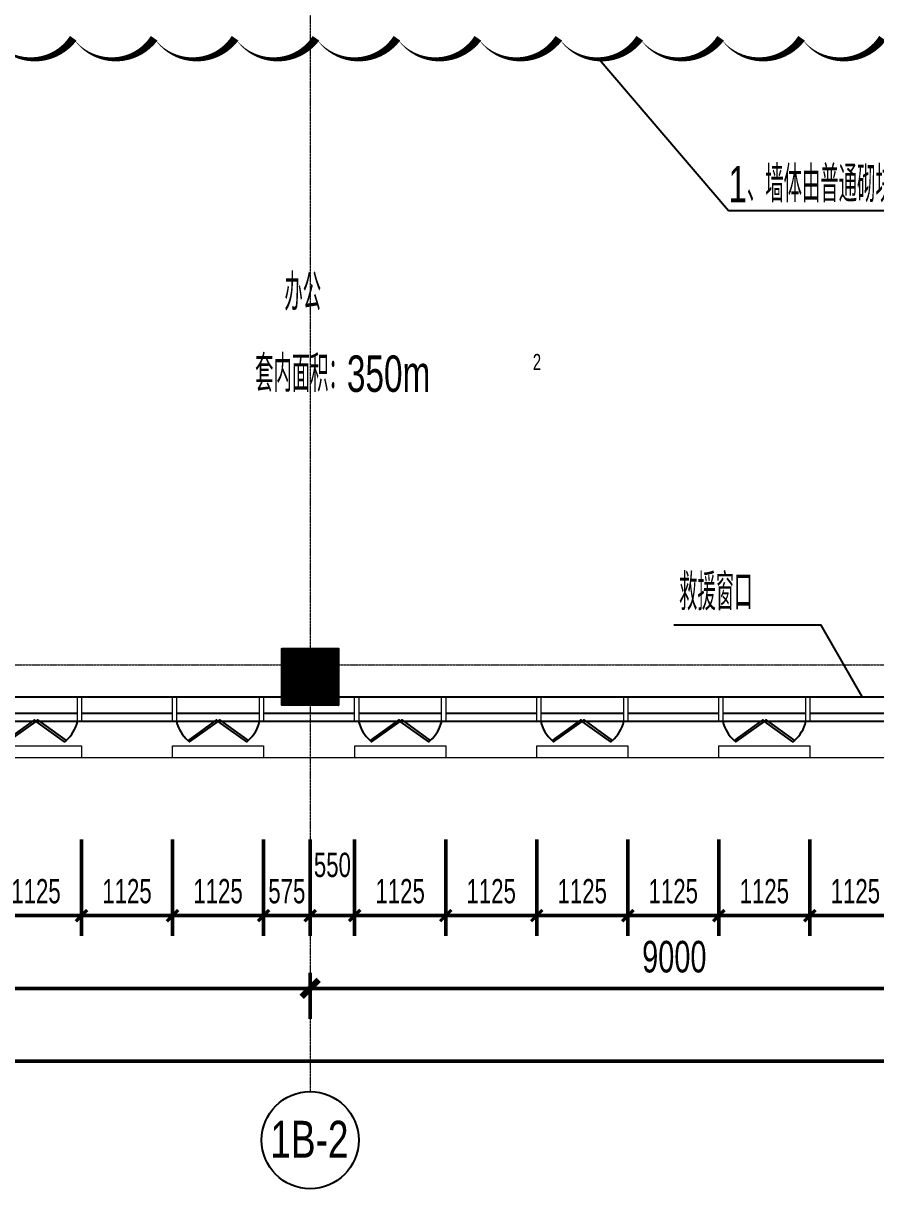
# Model space of a CAD drawing. Header units: millimetres. Extents: x 285006 to 3037698, y -2820855 to 192241.
# Drawn here: x 1060453 to 1070985, y 26091 to 40494 of the extents above; entities that cross this region are included whole.
import ezdxf
from ezdxf.enums import TextEntityAlignment as Align
from ezdxf.xclip import XClip

# ---------------------------------------------------------------- set-up
doc = ezdxf.new("R2010")
doc.units = ezdxf.units.MM
doc.header["$XCLIPFRAME"] = 2
doc.header["$PDMODE"] = 35
doc.header["$PDSIZE"] = -0.1
doc.linetypes.add('ACAD_ISO02W100', pattern=[15, 12, -3])
doc.linetypes.add('GRID-1B-4~RF$0$DOTE', pattern=[2.42, 2, -0.2, 0.02, -0.2])
for name, color, linetype in [('20230731变更修改', 41, 'Continuous'), ('COL-1A1B-4~12$0$S-PUB-COL', 6, 'Continuous'), ('COL-1A1B-4~12$0$S-PUB-COLHATCH', 8, 'Continuous')]:
    doc.layers.add(name, color=color, linetype=linetype)
for name, color, linetype, lineweight in [('A-WALL-TEMP', 2, 'ACAD_ISO02W100', 50), ('DIM-1B-6F$0$A-ANNO-DIMS', 73, 'Continuous', 18), ('EXWALL-1B-6F$0$A-FLOR-UNDR', 11, 'Continuous', 18), ('EXWALL-1B-6F$0$A-WALL-GLAZ', 142, 'Continuous', 18), ('EXWALL-1B-6F$0$A-WALL-STON', 31, 'Continuous', 18), ('GRID-1B-4~RF$0$A-ANNO-GRID', 10, 'GRID-1B-4~RF$0$DOTE', 18), ('GRID-1B-4~RF$0$A-ANNO-GRID-DIMS', 117, 'Continuous', 18), ('GRID-1B-4~RF$0$A-ANNO-SYMB', 4, 'Continuous', 25), ('GRID-1B-4~RF$0$A-ANNO-TEXT', 7, 'Continuous', 25), ('GRID-1B-4~RF$0$A-SHET-TEXT', 7, 'Continuous', 25), ('IDEN-1AB-6F$0$A-ANNO-TEXT', 7, 'Continuous', 25), ('IDEN-1AB-6F$0$A-COND-IDEN-TEXT', 11, 'Continuous', 18), ('IDEN-1AB-6F$0$A-ROOM-IDEN', 7, 'Continuous', 25)]:
    doc.layers.add(name, color=color, linetype=linetype, lineweight=lineweight)
doc.styles.add('DIM-1B-6F$0$HYGB2014', font='hygbsz.shx', dxfattribs={"width": 0.7, "bigfont": 'hygbhz.shx'})
doc.styles.add('GRID-1B-4~RF$0$HYGB2014', font='hygbsz.shx', dxfattribs={"width": 0.7, "bigfont": 'hygbhz.shx'})
doc.styles.add('GRID-1B-4~RF$0$STANDARD', font='hygbsz.shx', dxfattribs={"width": 0.7, "bigfont": 'hygbhz.shx'})
doc.styles.add('IDEN-1AB-6F$0$HYGB2014', font='hygbsz.shx', dxfattribs={"width": 0.7, "bigfont": 'hygbhz.shx'})
doc.styles.add('IDEN-1B-5F$0$HYGB2014', font='hygbsz.shx', dxfattribs={"width": 0.7, "bigfont": 'hygbhz.shx'})
doc.dimstyles.new('DIM-1B-6F$0$DIMN', dxfattribs={"dimtxt": 300, "dimasz": 100, "dimexe": 250, "dimexo": 300, "dimgap": 0, "dimtad": 0, "dimdec": 0, "dimzin": 0, "dimdsep": 46, "dimtxsty": 'DIM-1B-6F$0$HYGB2014', "dimblk": 'DIM-1B-6F$0$_archtick', "dimcen": 0.09, "dimdle": 150, "dimclrt": 7, "dimazin": 0, "dimtfac": 1, "dimtdec": 0, "dimtix": 1, "dimtmove": 2, "dimatfit": 3, "dimfxl": 1, "dimtvp": 1, "dimtolj": 1, "dimtzin": 0, "dimarcsym": 0})
doc.dimstyles.new('GRID-1B-4~RF$0$HYDIMN150', dxfattribs={"dimscale": 1.5, "dimtxt": 300, "dimasz": 1, "dimexe": 250, "dimexo": 300, "dimgap": 0, "dimtad": 0, "dimdec": 0, "dimzin": 0, "dimdsep": 46, "dimtxsty": 'GRID-1B-4~RF$0$HYGB2014', "dimblk": 'GRID-1B-4~RF$0$_archtick', "dimcen": 0.09, "dimclrt": 7, "dimazin": 0, "dimtfac": 1, "dimtdec": 0, "dimtix": 1, "dimtmove": 2, "dimatfit": 3, "dimfxl": 1, "dimtvp": 1, "dimtolj": 1, "dimtzin": 0, "dimarcsym": 0})

# ---------------------------------------------------------------- blocks, each defined once
blk = doc.blocks.new('IDEN-1AB-6F')
at = {"layer": 'IDEN-1AB-6F$0$A-COND-IDEN-TEXT', "lineweight": -3}
blk.add_lwpolyline([(98349961, 18747322), (98349451, 18748213), (98347631, 18748213)], dxfattribs=at)
at = {"layer": 'IDEN-1AB-6F$0$A-ANNO-TEXT', "style": 'IDEN-1AB-6F$0$HYGB2014', "width": 0.7}
for s, height, p in [('套内面积：350m', 450, (98342455, 18751095)), ('2', 200, (98345887, 18751364))]:
    blk.add_text(s, height=height, dxfattribs=at).set_placement(p)
blk.add_text('救援窗口', height=450, dxfattribs=at).set_placement((98347694, 18748620), align=Align.MIDDLE_LEFT)
at = {"layer": 'IDEN-1AB-6F$0$A-ROOM-IDEN', "lineweight": -3, "style": 'IDEN-1AB-6F$0$HYGB2014', "width": 0.7}
blk.add_text('办公', height=450, dxfattribs=at).set_placement((98342817, 18752099))
blk = doc.blocks.new('DIM-1B-6F$0$_archtick')
at = {"const_width": 0.4}
blk.add_lwpolyline([(-0.7, -0.7), (0.7, 0.7)], dxfattribs=at)
blk = doc.blocks.new('*D715')
at = {"layer": 'Defpoints', "color": 0, "transparency": 16777216}
for p in [(-48950, -1858), (-47825, -1858), (-47825, -3100)]:
    blk.add_point(p, dxfattribs=at)
at = {"layer": 'DIM-1B-6F$0$A-ANNO-DIMS', "color": 0, "lineweight": -2, "transparency": 16777216}
for p, q in [((-48950, -2158), (-48950, -3350)), ((-47825, -2158), (-47825, -3350)), ((-49100, -3100), (-47675, -3100))]:
    blk.add_line(p, q, dxfattribs=at)
at = {"layer": 'DIM-1B-6F$0$A-ANNO-DIMS', "color": 0, "lineweight": -2, "transparency": 16777216, "xscale": 100, "yscale": 100, "zscale": 100, "rotation": 180}
blk.add_blockref('DIM-1B-6F$0$_archtick', (-48950, -3100), dxfattribs=at)
at = {"layer": 'DIM-1B-6F$0$A-ANNO-DIMS', "color": 0, "lineweight": -2, "transparency": 16777216, "xscale": 100, "yscale": 100, "zscale": 100}
blk.add_blockref('DIM-1B-6F$0$_archtick', (-47825, -3100), dxfattribs=at)
at = {"layer": 'DIM-1B-6F$0$A-ANNO-DIMS', "color": 7, "transparency": 16777216, "insert": (-48388, -2800), "char_height": 300, "attachment_point": 5, "style": 'DIM-1B-6F$0$HYGB2014'}
blk.add_mtext('\\A1;1125', dxfattribs=at)
blk = doc.blocks.new('*D716')
at = {"layer": 'Defpoints', "color": 0, "transparency": 16777216}
for p in [(-47825, -1858), (-46700, -1858), (-46700, -3100)]:
    blk.add_point(p, dxfattribs=at)
at = {"layer": 'DIM-1B-6F$0$A-ANNO-DIMS', "color": 0, "lineweight": -2, "transparency": 16777216}
for p, q in [((-47825, -2158), (-47825, -3350)), ((-46700, -2158), (-46700, -3350)), ((-47975, -3100), (-46550, -3100))]:
    blk.add_line(p, q, dxfattribs=at)
at = {"layer": 'DIM-1B-6F$0$A-ANNO-DIMS', "color": 0, "lineweight": -2, "transparency": 16777216, "xscale": 100, "yscale": 100, "zscale": 100, "rotation": 180}
blk.add_blockref('DIM-1B-6F$0$_archtick', (-47825, -3100), dxfattribs=at)
at = {"layer": 'DIM-1B-6F$0$A-ANNO-DIMS', "color": 0, "lineweight": -2, "transparency": 16777216, "xscale": 100, "yscale": 100, "zscale": 100}
blk.add_blockref('DIM-1B-6F$0$_archtick', (-46700, -3100), dxfattribs=at)
at = {"layer": 'DIM-1B-6F$0$A-ANNO-DIMS', "color": 7, "transparency": 16777216, "insert": (-47263, -2800), "char_height": 300, "attachment_point": 5, "style": 'DIM-1B-6F$0$HYGB2014'}
blk.add_mtext('\\A1;1125', dxfattribs=at)
blk = doc.blocks.new('*D717')
at = {"layer": 'Defpoints', "color": 0, "transparency": 16777216}
for p in [(-46700, -1858), (-45575, -1858), (-45575, -3100)]:
    blk.add_point(p, dxfattribs=at)
at = {"layer": 'DIM-1B-6F$0$A-ANNO-DIMS', "color": 0, "lineweight": -2, "transparency": 16777216}
for p, q in [((-46700, -2158), (-46700, -3350)), ((-45575, -2158), (-45575, -3350)), ((-46850, -3100), (-45425, -3100))]:
    blk.add_line(p, q, dxfattribs=at)
at = {"layer": 'DIM-1B-6F$0$A-ANNO-DIMS', "color": 0, "lineweight": -2, "transparency": 16777216, "xscale": 100, "yscale": 100, "zscale": 100, "rotation": 180}
blk.add_blockref('DIM-1B-6F$0$_archtick', (-46700, -3100), dxfattribs=at)
at = {"layer": 'DIM-1B-6F$0$A-ANNO-DIMS', "color": 0, "lineweight": -2, "transparency": 16777216, "xscale": 100, "yscale": 100, "zscale": 100}
blk.add_blockref('DIM-1B-6F$0$_archtick', (-45575, -3100), dxfattribs=at)
at = {"layer": 'DIM-1B-6F$0$A-ANNO-DIMS', "color": 7, "transparency": 16777216, "insert": (-46138, -2800), "char_height": 300, "attachment_point": 5, "style": 'DIM-1B-6F$0$HYGB2014'}
blk.add_mtext('\\A1;1125', dxfattribs=at)
blk = doc.blocks.new('*D718')
at = {"layer": 'Defpoints', "color": 0, "transparency": 16777216}
for p in [(-45575, -1858), (-45000, -1858), (-45000, -3100)]:
    blk.add_point(p, dxfattribs=at)
at = {"layer": 'DIM-1B-6F$0$A-ANNO-DIMS', "color": 0, "lineweight": -2, "transparency": 16777216}
for p, q in [((-45575, -2158), (-45575, -3350)), ((-45000, -2158), (-45000, -3350)), ((-45725, -3100), (-44850, -3100))]:
    blk.add_line(p, q, dxfattribs=at)
at = {"layer": 'DIM-1B-6F$0$A-ANNO-DIMS', "color": 0, "lineweight": -2, "transparency": 16777216, "xscale": 100, "yscale": 100, "zscale": 100, "rotation": 180}
blk.add_blockref('DIM-1B-6F$0$_archtick', (-45575, -3100), dxfattribs=at)
at = {"layer": 'DIM-1B-6F$0$A-ANNO-DIMS', "color": 0, "lineweight": -2, "transparency": 16777216, "xscale": 100, "yscale": 100, "zscale": 100}
blk.add_blockref('DIM-1B-6F$0$_archtick', (-45000, -3100), dxfattribs=at)
at = {"layer": 'DIM-1B-6F$0$A-ANNO-DIMS', "color": 7, "transparency": 16777216, "insert": (-45288, -2800), "char_height": 300, "attachment_point": 5, "style": 'DIM-1B-6F$0$HYGB2014'}
blk.add_mtext('\\A1;575', dxfattribs=at)
blk = doc.blocks.new('*D719')
at = {"layer": 'Defpoints', "color": 0, "transparency": 16777216}
for p in [(-45000, -1858), (-44450, -1858), (-44450, -3100)]:
    blk.add_point(p, dxfattribs=at)
at = {"layer": 'DIM-1B-6F$0$A-ANNO-DIMS', "color": 0, "lineweight": -2, "transparency": 16777216}
for p, q in [((-45000, -2158), (-45000, -3350)), ((-44450, -2158), (-44450, -3350)), ((-45150, -3100), (-44300, -3100))]:
    blk.add_line(p, q, dxfattribs=at)
at = {"layer": 'DIM-1B-6F$0$A-ANNO-DIMS', "color": 0, "lineweight": -2, "transparency": 16777216, "xscale": 100, "yscale": 100, "zscale": 100, "rotation": 180}
blk.add_blockref('DIM-1B-6F$0$_archtick', (-45000, -3100), dxfattribs=at)
at = {"layer": 'DIM-1B-6F$0$A-ANNO-DIMS', "color": 0, "lineweight": -2, "transparency": 16777216, "xscale": 100, "yscale": 100, "zscale": 100}
blk.add_blockref('DIM-1B-6F$0$_archtick', (-44450, -3100), dxfattribs=at)
at = {"layer": 'DIM-1B-6F$0$A-ANNO-DIMS', "color": 7, "transparency": 16777216, "insert": (-44725, -2475), "char_height": 300, "attachment_point": 5, "style": 'DIM-1B-6F$0$HYGB2014'}
blk.add_mtext('\\A1;550', dxfattribs=at)
blk = doc.blocks.new('*D720')
at = {"layer": 'Defpoints', "color": 0, "transparency": 16777216}
for p in [(-44450, -1858), (-43325, -1858), (-43325, -3100)]:
    blk.add_point(p, dxfattribs=at)
at = {"layer": 'DIM-1B-6F$0$A-ANNO-DIMS', "color": 0, "lineweight": -2, "transparency": 16777216}
for p, q in [((-44450, -2158), (-44450, -3350)), ((-43325, -2158), (-43325, -3350)), ((-44600, -3100), (-43175, -3100))]:
    blk.add_line(p, q, dxfattribs=at)
at = {"layer": 'DIM-1B-6F$0$A-ANNO-DIMS', "color": 0, "lineweight": -2, "transparency": 16777216, "xscale": 100, "yscale": 100, "zscale": 100, "rotation": 180}
blk.add_blockref('DIM-1B-6F$0$_archtick', (-44450, -3100), dxfattribs=at)
at = {"layer": 'DIM-1B-6F$0$A-ANNO-DIMS', "color": 0, "lineweight": -2, "transparency": 16777216, "xscale": 100, "yscale": 100, "zscale": 100}
blk.add_blockref('DIM-1B-6F$0$_archtick', (-43325, -3100), dxfattribs=at)
at = {"layer": 'DIM-1B-6F$0$A-ANNO-DIMS', "color": 7, "transparency": 16777216, "insert": (-43888, -2800), "char_height": 300, "attachment_point": 5, "style": 'DIM-1B-6F$0$HYGB2014'}
blk.add_mtext('\\A1;1125', dxfattribs=at)
blk = doc.blocks.new('*D721')
at = {"layer": 'Defpoints', "color": 0, "transparency": 16777216}
for p in [(-43325, -1858), (-42200, -1858), (-42200, -3100)]:
    blk.add_point(p, dxfattribs=at)
at = {"layer": 'DIM-1B-6F$0$A-ANNO-DIMS', "color": 0, "lineweight": -2, "transparency": 16777216}
for p, q in [((-43325, -2158), (-43325, -3350)), ((-42200, -2158), (-42200, -3350)), ((-43475, -3100), (-42050, -3100))]:
    blk.add_line(p, q, dxfattribs=at)
at = {"layer": 'DIM-1B-6F$0$A-ANNO-DIMS', "color": 0, "lineweight": -2, "transparency": 16777216, "xscale": 100, "yscale": 100, "zscale": 100, "rotation": 180}
blk.add_blockref('DIM-1B-6F$0$_archtick', (-43325, -3100), dxfattribs=at)
at = {"layer": 'DIM-1B-6F$0$A-ANNO-DIMS', "color": 0, "lineweight": -2, "transparency": 16777216, "xscale": 100, "yscale": 100, "zscale": 100}
blk.add_blockref('DIM-1B-6F$0$_archtick', (-42200, -3100), dxfattribs=at)
at = {"layer": 'DIM-1B-6F$0$A-ANNO-DIMS', "color": 7, "transparency": 16777216, "insert": (-42763, -2800), "char_height": 300, "attachment_point": 5, "style": 'DIM-1B-6F$0$HYGB2014'}
blk.add_mtext('\\A1;1125', dxfattribs=at)
blk = doc.blocks.new('*D722')
at = {"layer": 'Defpoints', "color": 0, "transparency": 16777216}
for p in [(-42200, -1858), (-41075, -1858), (-41075, -3100)]:
    blk.add_point(p, dxfattribs=at)
at = {"layer": 'DIM-1B-6F$0$A-ANNO-DIMS', "color": 0, "lineweight": -2, "transparency": 16777216}
for p, q in [((-42200, -2158), (-42200, -3350)), ((-41075, -2158), (-41075, -3350)), ((-42350, -3100), (-40925, -3100))]:
    blk.add_line(p, q, dxfattribs=at)
at = {"layer": 'DIM-1B-6F$0$A-ANNO-DIMS', "color": 0, "lineweight": -2, "transparency": 16777216, "xscale": 100, "yscale": 100, "zscale": 100, "rotation": 180}
blk.add_blockref('DIM-1B-6F$0$_archtick', (-42200, -3100), dxfattribs=at)
at = {"layer": 'DIM-1B-6F$0$A-ANNO-DIMS', "color": 0, "lineweight": -2, "transparency": 16777216, "xscale": 100, "yscale": 100, "zscale": 100}
blk.add_blockref('DIM-1B-6F$0$_archtick', (-41075, -3100), dxfattribs=at)
at = {"layer": 'DIM-1B-6F$0$A-ANNO-DIMS', "color": 7, "transparency": 16777216, "insert": (-41638, -2800), "char_height": 300, "attachment_point": 5, "style": 'DIM-1B-6F$0$HYGB2014'}
blk.add_mtext('\\A1;1125', dxfattribs=at)
blk = doc.blocks.new('*D723')
at = {"layer": 'Defpoints', "color": 0, "transparency": 16777216}
for p in [(-41075, -1858), (-39950, -1858), (-39950, -3100)]:
    blk.add_point(p, dxfattribs=at)
at = {"layer": 'DIM-1B-6F$0$A-ANNO-DIMS', "color": 0, "lineweight": -2, "transparency": 16777216}
for p, q in [((-41075, -2158), (-41075, -3350)), ((-39950, -2158), (-39950, -3350)), ((-41225, -3100), (-39800, -3100))]:
    blk.add_line(p, q, dxfattribs=at)
at = {"layer": 'DIM-1B-6F$0$A-ANNO-DIMS', "color": 0, "lineweight": -2, "transparency": 16777216, "xscale": 100, "yscale": 100, "zscale": 100, "rotation": 180}
blk.add_blockref('DIM-1B-6F$0$_archtick', (-41075, -3100), dxfattribs=at)
at = {"layer": 'DIM-1B-6F$0$A-ANNO-DIMS', "color": 0, "lineweight": -2, "transparency": 16777216, "xscale": 100, "yscale": 100, "zscale": 100}
blk.add_blockref('DIM-1B-6F$0$_archtick', (-39950, -3100), dxfattribs=at)
at = {"layer": 'DIM-1B-6F$0$A-ANNO-DIMS', "color": 7, "transparency": 16777216, "insert": (-40513, -2800), "char_height": 300, "attachment_point": 5, "style": 'DIM-1B-6F$0$HYGB2014'}
blk.add_mtext('\\A1;1125', dxfattribs=at)
blk = doc.blocks.new('*D724')
at = {"layer": 'Defpoints', "color": 0, "transparency": 16777216}
for p in [(-39950, -1858), (-38825, -1858), (-38825, -3100)]:
    blk.add_point(p, dxfattribs=at)
at = {"layer": 'DIM-1B-6F$0$A-ANNO-DIMS', "color": 0, "lineweight": -2, "transparency": 16777216}
for p, q in [((-39950, -2158), (-39950, -3350)), ((-38825, -2158), (-38825, -3350)), ((-40100, -3100), (-38675, -3100))]:
    blk.add_line(p, q, dxfattribs=at)
at = {"layer": 'DIM-1B-6F$0$A-ANNO-DIMS', "color": 0, "lineweight": -2, "transparency": 16777216, "xscale": 100, "yscale": 100, "zscale": 100, "rotation": 180}
blk.add_blockref('DIM-1B-6F$0$_archtick', (-39950, -3100), dxfattribs=at)
at = {"layer": 'DIM-1B-6F$0$A-ANNO-DIMS', "color": 0, "lineweight": -2, "transparency": 16777216, "xscale": 100, "yscale": 100, "zscale": 100}
blk.add_blockref('DIM-1B-6F$0$_archtick', (-38825, -3100), dxfattribs=at)
at = {"layer": 'DIM-1B-6F$0$A-ANNO-DIMS', "color": 7, "transparency": 16777216, "insert": (-39388, -2800), "char_height": 300, "attachment_point": 5, "style": 'DIM-1B-6F$0$HYGB2014'}
blk.add_mtext('\\A1;1125', dxfattribs=at)
blk = doc.blocks.new('*D725')
at = {"layer": 'Defpoints', "color": 0, "transparency": 16777216}
for p in [(-38825, -1858), (-37700, -1858), (-37700, -3100)]:
    blk.add_point(p, dxfattribs=at)
at = {"layer": 'DIM-1B-6F$0$A-ANNO-DIMS', "color": 0, "lineweight": -2, "transparency": 16777216}
for p, q in [((-38825, -2158), (-38825, -3350)), ((-37700, -2158), (-37700, -3350)), ((-38975, -3100), (-37550, -3100))]:
    blk.add_line(p, q, dxfattribs=at)
at = {"layer": 'DIM-1B-6F$0$A-ANNO-DIMS', "color": 0, "lineweight": -2, "transparency": 16777216, "xscale": 100, "yscale": 100, "zscale": 100, "rotation": 180}
blk.add_blockref('DIM-1B-6F$0$_archtick', (-38825, -3100), dxfattribs=at)
at = {"layer": 'DIM-1B-6F$0$A-ANNO-DIMS', "color": 0, "lineweight": -2, "transparency": 16777216, "xscale": 100, "yscale": 100, "zscale": 100}
blk.add_blockref('DIM-1B-6F$0$_archtick', (-37700, -3100), dxfattribs=at)
at = {"layer": 'DIM-1B-6F$0$A-ANNO-DIMS', "color": 7, "transparency": 16777216, "insert": (-38263, -2800), "char_height": 300, "attachment_point": 5, "style": 'DIM-1B-6F$0$HYGB2014'}
blk.add_mtext('\\A1;1125', dxfattribs=at)
blk = doc.blocks.new('结构留洞-1#AB-6F')
at = {"layer": 'Defpoints'}
blk.add_lwpolyline([(102753, -500), (102050, -500), (102050, -400), (93750, -400), (93750, -500), (93050, -500), (93050, -400), (84750, -400), (84750, -500), (84050, -500), (84050, -400), (75750, -400), (75750, -500), (75050, -500), (75050, -400), (66600, -400), (66600, -500), (65900, -500), (65900, 200)], dxfattribs=at)
blk = doc.blocks.new('EXWALL-1B-6F$0$幕墙-1125陶板单元')
blk.add_lwpolyline([(-562.5, 150), (562.5, 150), (562.5, 0), (-562.5, 0)], close=True)
blk = doc.blocks.new('EXWALL-1B-6F$0$ef')
at = {"layer": 'EXWALL-1B-6F$0$A-WALL-GLAZ', "lineweight": -3}
for points in [[(98270726, 18746787), (98270744, 18746769), (98271098, 18747022), (98271079, 18747040)], [(98271469, 18746787), (98271451, 18746769), (98271098, 18747022), (98271116, 18747040)]]:
    blk.add_lwpolyline(points, close=True, dxfattribs=at)
for centre, start, end in [((98271019, 18747123), 193.0402, 228.8588), ((98271176, 18747123), 311.1412, 346.9598)]:
    blk.add_arc(centre, 446, start, end, dxfattribs=at)
blk = doc.blocks.new('EXWALL-1B-6F')
at = {"layer": 'EXWALL-1B-6F$0$A-FLOR-UNDR'}
blk.add_lwpolyline([(98352685, 18746572), (98333335, 18746572), (98333335, 18746822)], dxfattribs=at)
at = {"layer": 'EXWALL-1B-6F$0$A-WALL-GLAZ'}
for p, q in [((98334335, 18747322), (98342773, 18747322)), ((98343473, 18747322), (98351773, 18747322))]:
    blk.add_line(p, q, dxfattribs=at)
at = {"layer": 'EXWALL-1B-6F$0$A-WALL-GLAZ', "lineweight": -3}
for p, q in [((98340260, 18747122), (98339235, 18747122)), ((98341435, 18747122), (98340310, 18747122)), ((98342510, 18747122), (98341485, 18747122)), ((98343685, 18747122), (98342560, 18747122)), ((98344760, 18747122), (98343735, 18747122)), ((98345935, 18747122), (98344810, 18747122)), ((98347010, 18747122), (98345985, 18747122)), ((98348185, 18747122), (98347060, 18747122)), ((98349260, 18747122), (98348235, 18747122)), ((98350435, 18747122), (98349310, 18747122)), ((98352685, 18747022), (98333635, 18747022))]:
    blk.add_line(p, q, dxfattribs=at)
at = {"layer": 'EXWALL-1B-6F$0$A-WALL-GLAZ'}
for points in [[(98340260, 18747322), (98340310, 18747322), (98340310, 18747022), (98340260, 18747022)], [(98341435, 18747322), (98341485, 18747322), (98341485, 18747022), (98341435, 18747022)], [(98342510, 18747322), (98342560, 18747322), (98342560, 18747022), (98342510, 18747022)], [(98343685, 18747322), (98343735, 18747322), (98343735, 18747022), (98343685, 18747022)], [(98344760, 18747322), (98344810, 18747322), (98344810, 18747022), (98344760, 18747022)], [(98345935, 18747322), (98345985, 18747322), (98345985, 18747022), (98345935, 18747022)], [(98347010, 18747322), (98347060, 18747322), (98347060, 18747022), (98347010, 18747022)], [(98348185, 18747322), (98348235, 18747322), (98348235, 18747022), (98348185, 18747022)], [(98349260, 18747322), (98349310, 18747322), (98349310, 18747022), (98349260, 18747022)]]:
    blk.add_lwpolyline(points, close=True, dxfattribs=at)
for p in [(68650, 0), (70900, 0), (73150, 0), (75400, 0), (77650, 0)]:
    blk.add_blockref('EXWALL-1B-6F$0$ef', p)
at = {"layer": 'EXWALL-1B-6F$0$A-WALL-STON'}
for p in [(98339748, 18746572), (98341998, 18746572), (98344248, 18746572), (98346498, 18746572), (98348748, 18746572)]:
    blk.add_blockref('EXWALL-1B-6F$0$幕墙-1125陶板单元', p, dxfattribs=at)
blk = doc.blocks.new('COL-1A1B-4~12')
at = {"layer": 'COL-1A1B-4~12$0$S-PUB-COLHATCH'}
h = blk.add_hatch(dxfattribs=at)
h.set_pattern_fill('ANSI31', color=256)
h.set_pattern_definition([(45, (74868.2297, -16854.52408), (-0.08838834764832, 0.08838834764832), [])])
h.paths.add_polyline_path([(98343485, 18747922), (98342785, 18747922), (98342785, 18747222), (98343485, 18747222)])
at = {"layer": 'COL-1A1B-4~12$0$S-PUB-COL'}
blk.add_lwpolyline([(98342785, 18747922), (98343485, 18747922), (98343485, 18747222), (98342785, 18747222)], close=True, dxfattribs=at)
blk = doc.blocks.new('GRID-1B-4~RF$0$_archtick')
at = {"const_width": 0.5}
blk.add_lwpolyline([(-0.7, -0.7), (0.7, 0.7)], dxfattribs=at)
blk = doc.blocks.new('*D631')
at = {"layer": 'Defpoints', "color": 0, "transparency": 16777216}
for p in [(98334135, 18744363), (98343135, 18744363), (98343135, 18743722)]:
    blk.add_point(p, dxfattribs=at)
at = {"layer": 'GRID-1B-4~RF$0$A-ANNO-GRID-DIMS', "color": 0, "lineweight": -2, "transparency": 16777216}
for p, q in [((98334135, 18743913), (98334135, 18743347)), ((98343135, 18743913), (98343135, 18743347)), ((98334135, 18743722), (98343135, 18743722))]:
    blk.add_line(p, q, dxfattribs=at)
at = {"layer": 'GRID-1B-4~RF$0$A-ANNO-GRID-DIMS', "color": 0, "lineweight": -2, "transparency": 16777216, "xscale": 150, "yscale": 150, "zscale": 150, "rotation": 180}
blk.add_blockref('GRID-1B-4~RF$0$_archtick', (98334135, 18743722), dxfattribs=at)
at = {"layer": 'GRID-1B-4~RF$0$A-ANNO-GRID-DIMS', "color": 0, "lineweight": -2, "transparency": 16777216, "xscale": 150, "yscale": 150, "zscale": 150}
blk.add_blockref('GRID-1B-4~RF$0$_archtick', (98343135, 18743722), dxfattribs=at)
at = {"layer": 'GRID-1B-4~RF$0$A-ANNO-GRID-DIMS', "color": 7, "lineweight": -3, "transparency": 16777216, "insert": (98338635, 18744112), "char_height": 390, "attachment_point": 5, "style": 'GRID-1B-4~RF$0$HYGB2014'}
blk.add_mtext('\\A1;9000', dxfattribs=at)
blk = doc.blocks.new('*D632')
at = {"layer": 'Defpoints', "color": 0, "transparency": 16777216}
for p in [(98343135, 18744363), (98352135, 18744363), (98352135, 18743722)]:
    blk.add_point(p, dxfattribs=at)
at = {"layer": 'GRID-1B-4~RF$0$A-ANNO-GRID-DIMS', "color": 0, "lineweight": -2, "transparency": 16777216}
for p, q in [((98343135, 18743913), (98343135, 18743347)), ((98352135, 18743913), (98352135, 18743347)), ((98343135, 18743722), (98352135, 18743722))]:
    blk.add_line(p, q, dxfattribs=at)
at = {"layer": 'GRID-1B-4~RF$0$A-ANNO-GRID-DIMS', "color": 0, "lineweight": -2, "transparency": 16777216, "xscale": 150, "yscale": 150, "zscale": 150, "rotation": 180}
blk.add_blockref('GRID-1B-4~RF$0$_archtick', (98343135, 18743722), dxfattribs=at)
at = {"layer": 'GRID-1B-4~RF$0$A-ANNO-GRID-DIMS', "color": 0, "lineweight": -2, "transparency": 16777216, "xscale": 150, "yscale": 150, "zscale": 150}
blk.add_blockref('GRID-1B-4~RF$0$_archtick', (98352135, 18743722), dxfattribs=at)
at = {"layer": 'GRID-1B-4~RF$0$A-ANNO-GRID-DIMS', "color": 7, "lineweight": -3, "transparency": 16777216, "insert": (98347635, 18744112), "char_height": 390, "attachment_point": 5, "style": 'GRID-1B-4~RF$0$HYGB2014'}
blk.add_mtext('\\A1;9000', dxfattribs=at)
blk = doc.blocks.new('GRID-1B-4~RF$0$_axiso')
blk.add_circle((0, 0), 0.5)
at = {"layer": 'GRID-1B-4~RF$0$A-SHET-TEXT', "style": 'GRID-1B-4~RF$0$STANDARD', "width": 2.471841}
blk.add_attdef('A', text='', height=0.38, dxfattribs=at).set_placement((-0.41, -0.181), (0.395, -0.181), align=Align.FIT)
blk = doc.blocks.new('*D647')
at = {"layer": 'Defpoints', "color": 0, "transparency": 16777216}
for p in [(98334135, 18744063), (98388135, 18744063), (98388135, 18742822)]:
    blk.add_point(p, dxfattribs=at)
at = {"layer": 'GRID-1B-4~RF$0$A-ANNO-GRID-DIMS', "color": 0, "lineweight": -2, "transparency": 16777216}
for p, q in [((98334135, 18743613), (98334135, 18742447)), ((98388135, 18743613), (98388135, 18742447)), ((98334135, 18742822), (98388135, 18742822))]:
    blk.add_line(p, q, dxfattribs=at)
at = {"layer": 'GRID-1B-4~RF$0$A-ANNO-GRID-DIMS', "color": 0, "lineweight": -2, "transparency": 16777216, "xscale": 150, "yscale": 150, "zscale": 150, "rotation": 180}
blk.add_blockref('GRID-1B-4~RF$0$_archtick', (98334135, 18742822), dxfattribs=at)
at = {"layer": 'GRID-1B-4~RF$0$A-ANNO-GRID-DIMS', "color": 0, "lineweight": -2, "transparency": 16777216, "xscale": 150, "yscale": 150, "zscale": 150}
blk.add_blockref('GRID-1B-4~RF$0$_archtick', (98388135, 18742822), dxfattribs=at)
at = {"layer": 'GRID-1B-4~RF$0$A-ANNO-GRID-DIMS', "color": 7, "lineweight": -3, "transparency": 16777216, "insert": (98361135, 18743212), "char_height": 390, "attachment_point": 5, "style": 'GRID-1B-4~RF$0$HYGB2014'}
blk.add_mtext('\\A1;54000', dxfattribs=at)
blk = doc.blocks.new('GRID-1B-4~RF')
at = {"layer": 'GRID-1B-4~RF$0$A-ANNO-GRID', "ltscale": 1.5}
for p, q in [((98343135, 18773397.1), (98343135, 18742447.1)), ((98317235, 18747722.1), (98393410, 18747722.1))]:
    blk.add_line(p, q, dxfattribs=at)
at = {"layer": 'GRID-1B-4~RF$0$A-ANNO-SYMB'}
ref = blk.add_blockref('GRID-1B-4~RF$0$_axiso', (98343135, 18741847.1), dxfattribs=dict(at, xscale=1200, yscale=1200))
ref.add_attrib('A', '1B-2', dxfattribs={"layer": 'GRID-1B-4~RF$0$A-ANNO-TEXT', "height": 456, "style": 'GRID-1B-4~RF$0$HYGB2014', "width": 0.577833}).set_placement((98342642.9, 18741630.1), (98343609, 18741630.1), align=Align.FIT)
at = {"layer": 'GRID-1B-4~RF$0$A-ANNO-GRID-DIMS', "color": 117, "lineweight": -3}
for base, p1, p2, picture, middle in [((98343135, 18743722.1), (98334135, 18744362.7), (98343135, 18744362.7), '*D631', (98338635, 18744112.1)), ((98352135, 18743722.1), (98343135, 18744362.7), (98352135, 18744362.7), '*D632', (98347635, 18744112.1)), ((98388135, 18742822.1), (98334135, 18744062.7), (98388135, 18744062.7), '*D647', (98361135, 18743212.1))]:
    dim = blk.add_linear_dim(base=base, p1=p1, p2=p2, dimstyle='GRID-1B-4~RF$0$HYDIMN150', override={"dimtxt": 260, "dimasz": 100}, dxfattribs=at)
    dim.commit()
    dim.dimension.update_dxf_attribs({"geometry": picture, "text_midpoint": middle})
blk = doc.blocks.new('A$C6D7E459B')
at = {"layer": '20230731变更修改'}
blk.add_lwpolyline([(-48927.3, 7743, 0, 100, 0.5205671), (-47927.3, 7743, 0, 100, 0.5205671), (-46927.3, 7743, 0, 100, 0.5205671), (-45927.3, 7743, 0, 100, 0.5205671), (-44927.3, 7743, 0, 100, 0.5205671), (-43927.3, 7743, 0, 100, 0.5205671), (-42927.3, 7743, 0, 100, 0.5205671), (-41927.3, 7743, 0, 100, 0.5205671), (-40927.3, 7743, 0, 100, 0.5205671), (-39927.3, 7743, 0, 100, 0.5205671), (-38927.3, 7743, 0, 100, 0.5205671), (-37927.3, 7743, 0, 100, 0.5205671)], format="xyseb", dxfattribs=at)
blk.add_lwpolyline([(-41427.3, 7482.7), (-39832.3, 5614.8), (-32879, 5614.8)], dxfattribs=at)
for name in ['GRID-1B-4~RF', 'EXWALL-1B-6F']:
    blk.add_blockref(name, (-98388135, -18747722.1))
ref = blk.add_blockref('结构留洞-1#AB-6F', (-120400, 0))
XClip(ref).set_block_clipping_path([(52000.000000149, -7800.0001855306), (130675.0000000149, 34249.9998144694)])
ref = blk.add_blockref('COL-1A1B-4~12', (-98388135, -18747722.1))
XClip(ref).set_block_clipping_path([(98319735.0140507817, 18739922.1058121212), (98398410.0140506476, 18781972.1058121212)])
ref = blk.add_blockref('IDEN-1AB-6F', (-98388135, -18747722.1))
XClip(ref).set_block_clipping_path([(98319735.0140507966, 18739922.1058121212), (98398410.0140506625, 18781972.1058121212)])
at = {"layer": '20230731变更修改', "style": 'IDEN-1B-5F$0$HYGB2014', "width": 0.7}
blk.add_text('1、墙体由普通砌块修改为ALC墙板；', height=450, dxfattribs=at).set_placement((-39832.3, 5714.8))
at = {"layer": 'DIM-1B-6F$0$A-ANNO-DIMS'}
for p1, p2, picture, middle in [((-48950, -1858.4), (-47825, -1858.4), '*D715', (-48387.5, -2800)), ((-47825, -1858.4), (-46700, -1858.4), '*D716', (-47262.5, -2800)), ((-46700, -1858.4), (-45575, -1858.4), '*D717', (-46137.5, -2800)), ((-45575, -1858.4), (-45000, -1858.4), '*D718', (-45287.5, -2800)), ((-44450, -1858.4), (-43325, -1858.4), '*D720', (-43887.5, -2800)), ((-43325, -1858.4), (-42200, -1858.4), '*D721', (-42762.5, -2800)), ((-42200, -1858.4), (-41075, -1858.4), '*D722', (-41637.5, -2800)), ((-41075, -1858.4), (-39950, -1858.4), '*D723', (-40512.5, -2800)), ((-39950, -1858.4), (-38825, -1858.4), '*D724', (-39387.5, -2800)), ((-38825, -1858.4), (-37700, -1858.4), '*D725', (-38262.5, -2800))]:
    dim = blk.add_aligned_dim(p1=p1, p2=p2, distance=-1241.6, dimstyle='DIM-1B-6F$0$DIMN', dxfattribs=at)
    dim.commit()
    dim.dimension.update_dxf_attribs({"geometry": picture, "text_midpoint": middle})
dim = blk.add_linear_dim(base=(-44450, -3100), p1=(-45000, -1858.4), p2=(-44450, -1858.4), angle=0, dimstyle='DIM-1B-6F$0$DIMN', dxfattribs=at)
dim.commit()
dim.dimension.update_dxf_attribs({"geometry": '*D719', "text_midpoint": (-44725, -2475), "dimtype": 129})

msp = doc.modelspace()

# ---------------------------------------------------------------- block references
at = {"layer": 'A-WALL-TEMP'}
msp.add_blockref('A$C6D7E459B', (1108997.1, 32566.3), dxfattribs=at)

doc.saveas('drawing.dxf')
